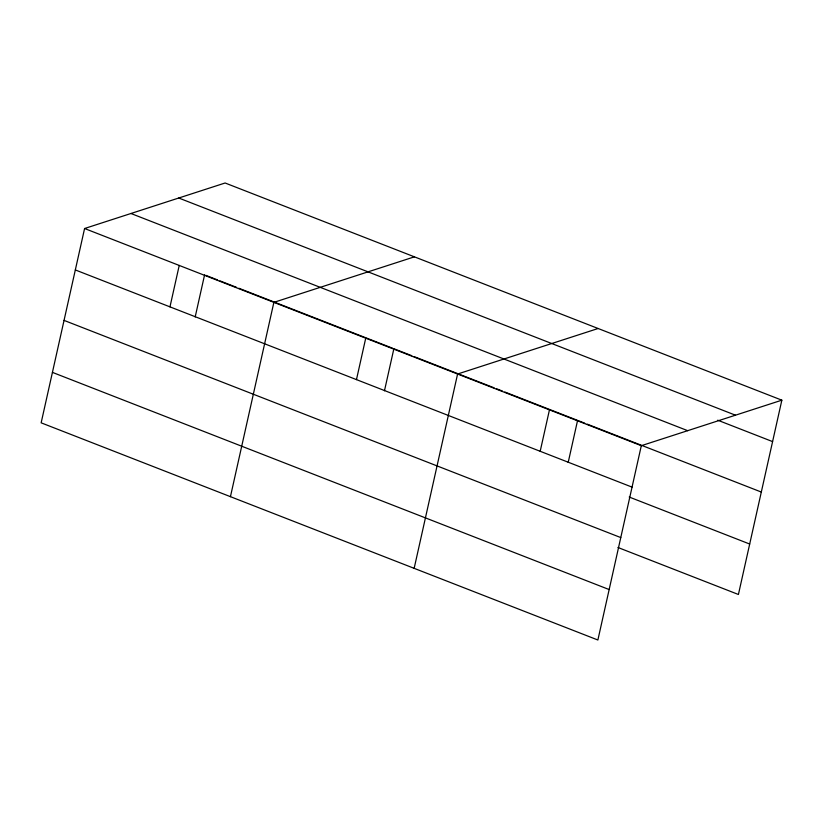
<?xml version="1.0" encoding="UTF-8"?>
<svg xmlns="http://www.w3.org/2000/svg" width="823" height="823" viewBox="0 0 823 823"><rect width="100%" height="100%" fill="white"/><g stroke="black" fill="none" stroke-linecap="round" stroke-linejoin="round"><path stroke-width="1.23" d="M781.85 400.173L225.121 182.994L84.584 228.516L41.15 422.827L597.879 640.006L641.312 445.696L781.85 400.173L738.416 594.484L617.929 547.48M169.97 306.866L179.229 265.438M195.185 316.948L204.588 274.872M230.44 496.67L273.874 302.36L414.411 256.838M356.472 379.619L365.731 338.191M384.464 390.791L393.878 348.715L411.767 355.69M414.154 568.343L457.588 374.023L598.126 328.5M540.186 451.282L549.455 409.864M568.189 462.464L577.592 420.378L504.818 391.995M178.745 198.014L735.474 415.193M717.718 420.193L772.591 441.601M130.96 213.496L687.689 430.676M205.771 275.335L217.601 279.943M219.967 280.869L236.53 287.33M238.896 288.256L392.694 348.252M414.154 356.626L494.088 387.808M496.475 388.734L502.431 391.059M578.785 420.851L584.752 423.176M587.138 424.102L761.316 492.051M84.584 228.516L641.312 445.696M75.325 269.944L632.054 487.123M629.204 497.03L749.691 544.034M64.05 320.394L620.768 537.573M52.425 372.377L609.154 589.556"/></g></svg>
